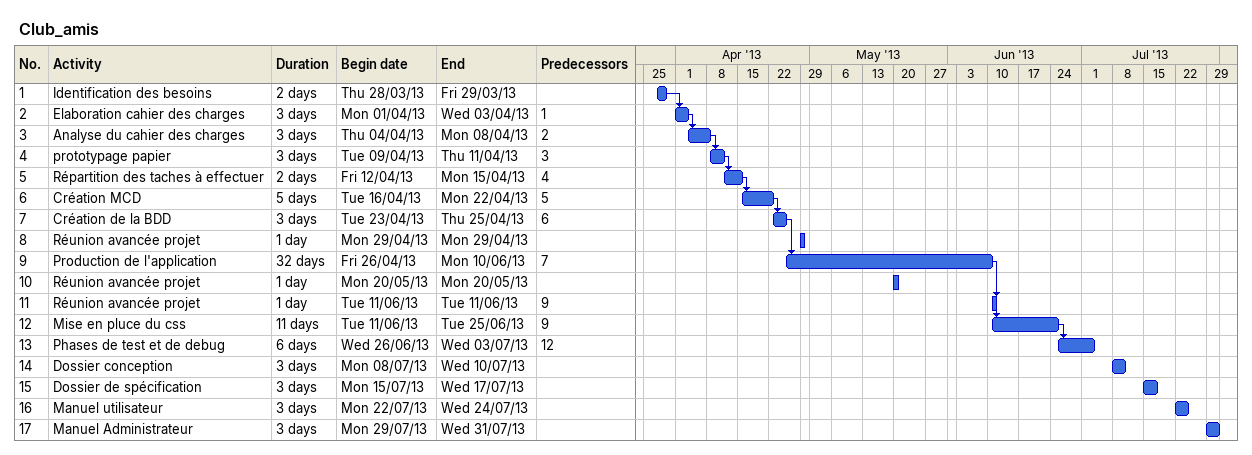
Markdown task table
Club_amis

| ID | Task | Duration | Start | Finish | Predecessors |
|---|---|---|---|---|---|
| 1 | Identification des besoins | 2d | 2013-03-28 | 2013-03-29 |  |
| 2 | Elaboration cahier des charges | 3d | 2013-04-01 | 2013-04-03 | 1 |
| 3 | Analyse du cahier des charges | 3d | 2013-04-04 | 2013-04-08 | 2 |
| 4 | prototypage papier | 3d | 2013-04-09 | 2013-04-11 | 3 |
| 5 | Répartition des taches à effectuer | 2d | 2013-04-12 | 2013-04-15 | 4 |
| 6 | Création MCD | 5d | 2013-04-16 | 2013-04-22 | 5 |
| 7 | Création de la BDD | 3d | 2013-04-23 | 2013-04-25 | 6 |
| 8 | Réunion avancée projet | 1d | 2013-04-29 | 2013-04-29 |  |
| 9 | Production de l'application | 32d | 2013-04-26 | 2013-06-10 | 7 |
| 10 | Réunion avancée projet | 1d | 2013-05-20 | 2013-05-20 |  |
| 11 | Réunion avancée projet | 1d | 2013-06-11 | 2013-06-11 | 9 |
| 12 | Mise en pluce du css | 11d | 2013-06-11 | 2013-06-25 | 9 |
| 13 | Phases de test et de debug | 6d | 2013-06-26 | 2013-07-03 | 12 |
| 14 | Dossier conception | 3d | 2013-07-08 | 2013-07-10 |  |
| 15 | Dossier de spécification | 3d | 2013-07-15 | 2013-07-17 |  |
| 16 | Manuel utilisateur | 3d | 2013-07-22 | 2013-07-24 |  |
| 17 | Manuel Administrateur | 3d | 2013-07-29 | 2013-07-31 |  |
